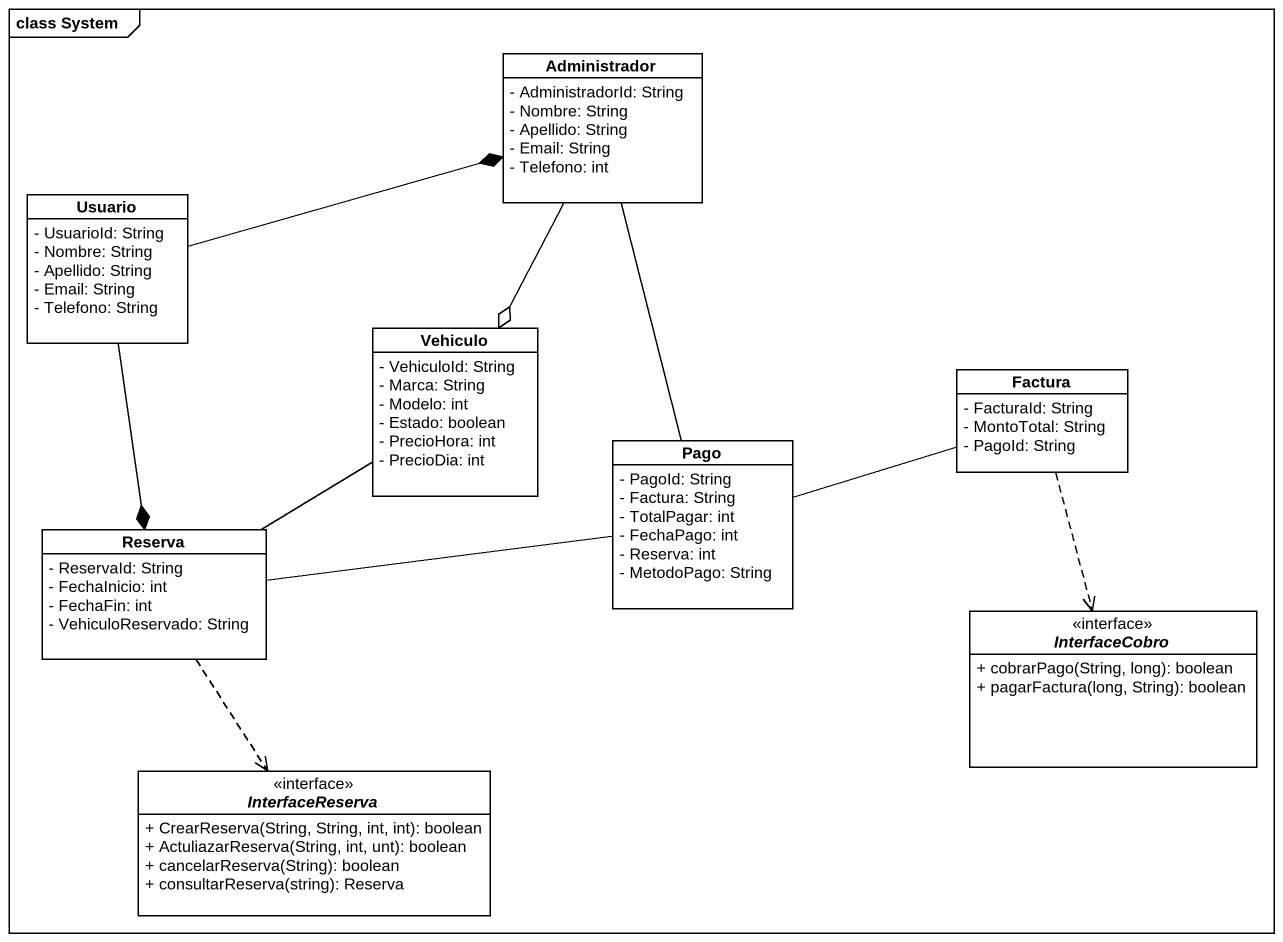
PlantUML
@startuml
mainframe class System
hide circle
hide empty members
skinparam classAttributeIconSize 0
class Administrador {
  - AdministradorId: String
  - Nombre: String
  - Apellido: String
  - Email: String
  - Telefono: int
}
class Usuario {
  - UsuarioId: String
  - Nombre: String
  - Apellido: String
  - Email: String
  - Telefono: String
}
class Vehiculo {
  - VehiculoId: String
  - Marca: String
  - Modelo: int
  - Estado: boolean
  - PrecioHora: int
  - PrecioDia: int
}
class Factura {
  - FacturaId: String
  - MontoTotal: String
  - PagoId: String
}
class Pago {
  - PagoId: String
  - Factura: String
  - TotalPagar: int
  - FechaPago: int
  - Reserva: int
  - MetodoPago: String
}
class Reserva {
  - ReservaId: String
  - FechaInicio: int
  - FechaFin: int
  - VehiculoReservado: String
}
interface InterfaceCobro {
  + cobrarPago(String, long): boolean
  + pagarFactura(long, String): boolean
}
interface InterfaceReserva {
  + CrearReserva(String, String, int, int): boolean
  + ActuliazarReserva(String, int, unt): boolean
  + cancelarReserva(String): boolean
  + consultarReserva(string): Reserva
}
Administrador --o Vehiculo
Administrador -- Pago
Usuario -right-* Administrador
Usuario --* Reserva
Factura ..> InterfaceCobro
Pago -right- Factura
Reserva -up- Vehiculo
Reserva -right- Pago
Reserva ..> InterfaceReserva
@enduml
